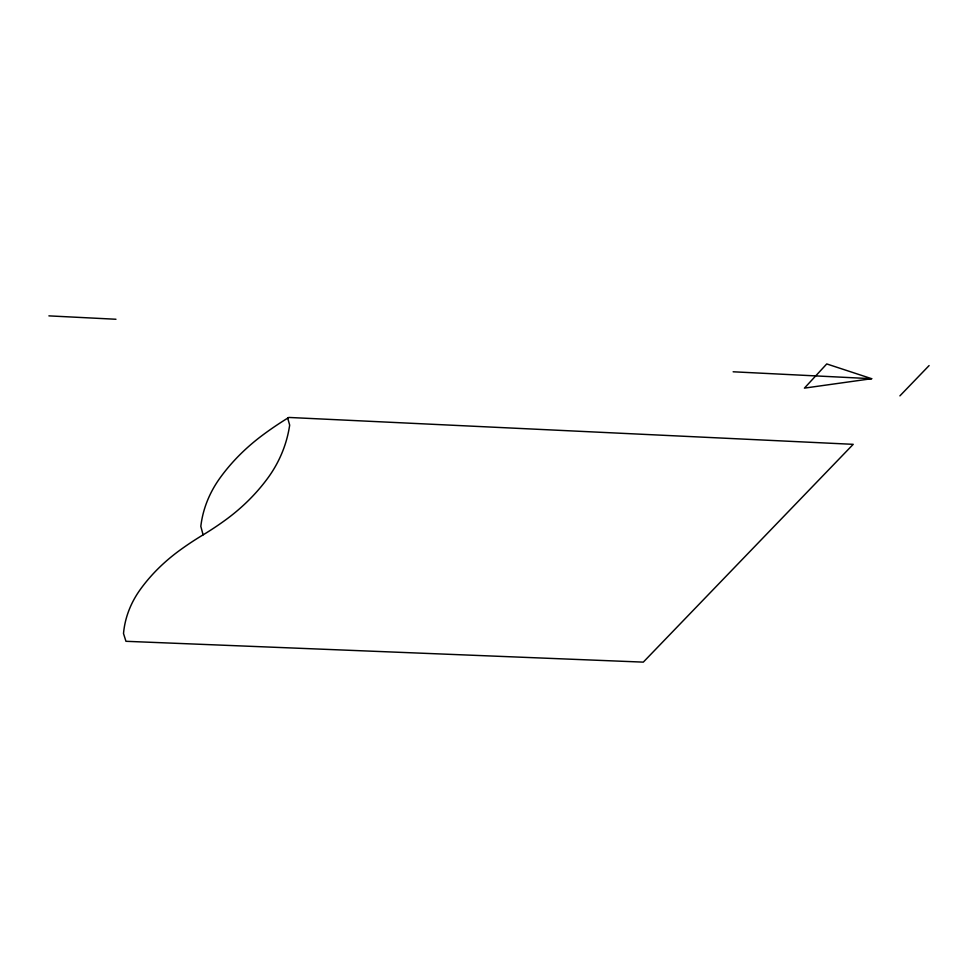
<?xml version="1.0" encoding="UTF-8"?>
<svg xmlns="http://www.w3.org/2000/svg" width="978" height="978" viewBox="0 0 978 978"><rect width="100%" height="100%" fill="white"/><g stroke="black" fill="none" stroke-linecap="round" stroke-linejoin="round"><path stroke-width="1.47" d="M899.907 395.87L929.1 365.576M871.667 378.694L804.417 388.119L826.752 363.938L871.667 378.694L733.133 371.787M48.9 315.87L115.966 319.256M287.715 418.132L289.671 425.124A167.482 140.111 14.5 0 1 267.446 478.584A254.072 211.981 19 0 1 225.233 520.174A408.119 339.928 26.7 0 1 203.094 534.868A316.884 236.554 -1.3 0 0 179.903 550.198A215.551 164.866 1.3 0 0 140.319 589.453A139.903 108.032 3.9 0 0 123.509 633.536L125.954 641.299L643.304 662.13L853.207 444.33L288.84 417.447A331.224 257.813 -4.7 0 0 262.862 434.953A225.123 180.38 -2 0 0 219.977 478.022A145.966 118.521 1.2 0 0 200.82 526.36L203.094 534.868"/></g></svg>
